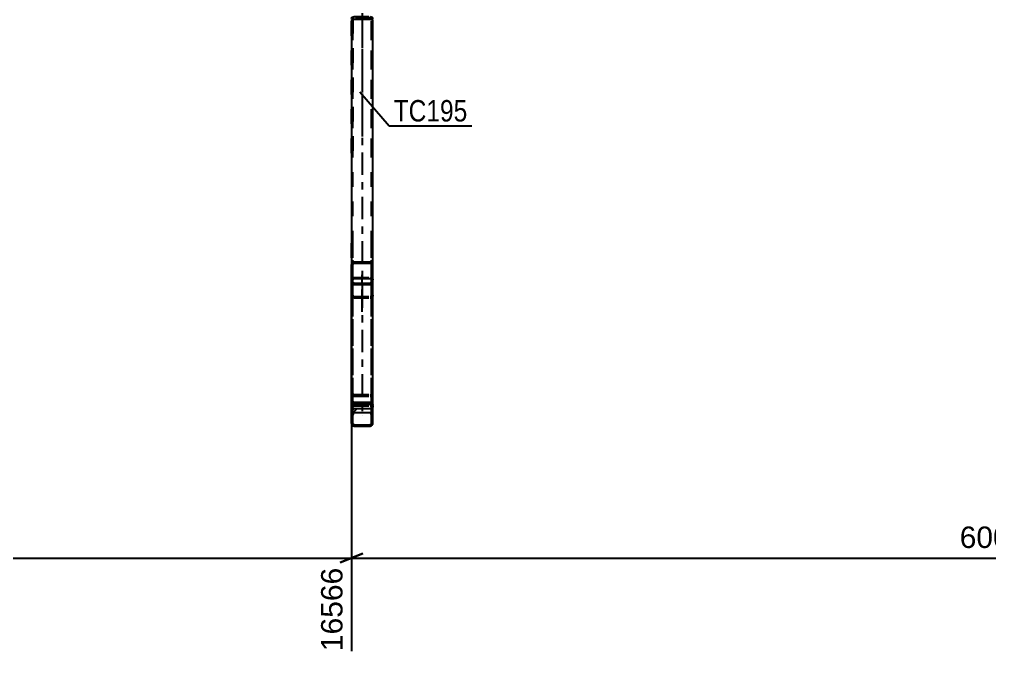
# Model space of a CAD drawing. Header units: millimetres. Extents: x -2250 to 594, y 0 to 1057.
# Drawn here: x -747.1 to -617.5, y 765.4 to 850.4 of the extents above; entities that cross this region are included whole.
import ezdxf

# ---------------------------------------------------------------- set-up
doc = ezdxf.new("R2010")
doc.units = ezdxf.units.MM
doc.linetypes.add('DXK_LINE_DOT2', pattern=[3.9198, 1.9599, -1.9599])
doc.linetypes.add('DXK_LINE_DOT3', pattern=[5.9187, 2.979, -0.9799, 0.9799, -0.9799])
doc.styles.add('Arial', font='ARIAL.TTF', dxfattribs={"height": 0.2})
doc.styles.add('Arial Narrow', font='ARIALN.TTF', dxfattribs={"height": 0.2})

# ---------------------------------------------------------------- blocks, each defined once
blk = doc.blocks.new('Part-761553754-4388 - 4377')
at = {"linetype": 'Continuous'}
h = blk.add_hatch(dxfattribs=at)
h.set_pattern_fill('', scale=0.7, style=0, pattern_type=0)
h.set_pattern_definition([(45, (-700.0663, 814.9956), (-1.5715, 1.5715), [])])
h.paths.add_polyline_path([(-700.2, 814.97), (-700.07, 815), (-699.96, 815.07), (-699.88, 815.19), (-699.85, 815.33), (-699.85, 817.63), (-699.88, 817.77), (-699.96, 817.88), (-700.07, 817.96), (-700.2, 817.99), (-702.37, 817.99), (-702.5, 817.96), (-702.61, 817.88), (-702.69, 817.77), (-702.71, 817.63), (-702.71, 815.33), (-702.69, 815.19), (-702.61, 815.07), (-702.5, 815), (-702.37, 814.97)])
h.paths.add_polyline_path([(-702.43, 815.16), (-702.49, 815.2), (-702.53, 815.26), (-702.54, 815.33), (-702.54, 817.63), (-702.53, 817.7), (-702.49, 817.76), (-702.43, 817.79), (-702.37, 817.81), (-700.2, 817.81), (-700.13, 817.79), (-700.08, 817.76), (-700.04, 817.7), (-700.03, 817.63), (-700.03, 815.33), (-700.04, 815.26), (-700.08, 815.2), (-700.13, 815.16), (-700.2, 815.15), (-702.37, 815.15)])
at = {"color": 2, "linetype": 'Continuous'}
for p, q in [((-702.37, 817.99), (-702.5, 817.96)), ((-702.37, 817.99), (-700.2, 817.99)), ((-700.07, 817.96), (-700.2, 817.99)), ((-702.69, 817.77), (-702.71, 817.63)), ((-702.71, 815.33), (-702.71, 817.63)), ((-702.54, 817.63), (-702.53, 817.7)), ((-702.54, 815.33), (-702.54, 817.63)), ((-702.53, 817.7), (-702.49, 817.76)), ((-702.49, 817.76), (-702.43, 817.79)), ((-702.43, 817.79), (-702.37, 817.81)), ((-702.37, 817.81), (-700.2, 817.81)), ((-700.2, 817.81), (-700.13, 817.79)), ((-700.13, 817.79), (-700.08, 817.76)), ((-700.08, 817.76), (-700.04, 817.7)), ((-700.04, 817.7), (-700.03, 817.63)), ((-700.03, 815.33), (-700.03, 817.63)), ((-699.85, 817.63), (-699.88, 817.77)), ((-699.85, 815.33), (-699.85, 817.63)), ((-702.53, 815.65), (-702.54, 815.59)), ((-702.49, 815.71), (-702.53, 815.65)), ((-702.43, 815.74), (-702.49, 815.71)), ((-702.37, 815.75), (-702.43, 815.74)), ((-700.2, 815.75), (-702.37, 815.75)), ((-700.13, 815.74), (-700.2, 815.75)), ((-700.08, 815.71), (-700.13, 815.74)), ((-700.04, 815.65), (-700.08, 815.71)), ((-700.03, 815.59), (-700.04, 815.65)), ((-702.71, 813.54), (-702.71, 815.33)), ((-702.71, 815.33), (-702.69, 815.19)), ((-702.53, 815.26), (-702.54, 815.33)), ((-702.49, 815.2), (-702.53, 815.26)), ((-702.5, 815), (-702.37, 814.97)), ((-702.43, 815.16), (-702.49, 815.2)), ((-702.37, 815.15), (-702.43, 815.16)), ((-702.37, 815.15), (-700.2, 815.15)), ((-702.37, 814.97), (-700.2, 814.97)), ((-700.13, 815.16), (-700.2, 815.15)), ((-700.2, 814.97), (-700.07, 815)), ((-700.08, 815.2), (-700.13, 815.16)), ((-700.04, 815.26), (-700.08, 815.2)), ((-700.03, 815.33), (-700.04, 815.26)), ((-699.88, 815.19), (-699.85, 815.33)), ((-699.85, 813.54), (-699.85, 815.33)), ((-702.69, 813.41), (-702.71, 813.54)), ((-702.61, 813.31), (-702.69, 813.41)), ((-702.5, 813.24), (-702.61, 813.31)), ((-702.38, 813.21), (-702.5, 813.24)), ((-700.19, 813.21), (-700.07, 813.24)), ((-699.96, 813.31), (-700.07, 813.24)), ((-699.88, 813.41), (-699.96, 813.31)), ((-699.85, 813.54), (-699.88, 813.41))]:
    blk.add_line(p, q, dxfattribs=at)
at = {"color": 7, "linetype": 'DXK_LINE_DOT2'}
for p, q in [((-702.71, 815.33), (-702.71, 817.63)), ((-702.54, 813.54), (-702.54, 817.63)), ((-700.03, 813.54), (-700.03, 817.63)), ((-699.85, 815.33), (-699.85, 817.63)), ((-702.71, 815.59), (-702.69, 815.71)), ((-702.69, 815.71), (-702.61, 815.82)), ((-702.61, 815.82), (-702.5, 815.89)), ((-702.5, 815.89), (-702.37, 815.91)), ((-702.37, 815.91), (-700.2, 815.91)), ((-702.37, 815.75), (-702.37, 815.75)), ((-700.2, 815.91), (-700.07, 815.89)), ((-700.2, 815.75), (-700.2, 815.75)), ((-700.07, 815.89), (-699.96, 815.82)), ((-699.96, 815.82), (-699.88, 815.71)), ((-699.88, 815.71), (-699.85, 815.59)), ((-702.54, 813.54), (-702.53, 813.48)), ((-702.53, 813.48), (-702.49, 813.42)), ((-702.49, 813.42), (-702.43, 813.39)), ((-702.43, 813.39), (-702.37, 813.38)), ((-702.37, 813.21), (-702.38, 813.21)), ((-702.37, 813.38), (-700.2, 813.38)), ((-702.37, 813.21), (-700.2, 813.21)), ((-700.2, 813.38), (-700.13, 813.39)), ((-700.2, 813.21), (-700.19, 813.21)), ((-700.13, 813.39), (-700.08, 813.42)), ((-700.08, 813.42), (-700.04, 813.48)), ((-700.04, 813.48), (-700.03, 813.54))]:
    blk.add_line(p, q, dxfattribs=at)
at = {"color": 7, "linetype": 'DXK_LINE_DOT3'}
blk.add_line((-701.28, 811.31), (-701.28, 816.48), dxfattribs=at)
at = {"color": 2, "linetype": 'Continuous'}
for centre, start, end in [((-702.36, 817.64), 114.1333, 159.07), ((-700.21, 817.64), 20.93, 65.8667), ((-702.36, 815.32), 200.93, 245.8667), ((-700.21, 815.32), 294.1333, 339.07)]:
    blk.add_arc(centre, 0.353, start, end, dxfattribs=at)
blk = doc.blocks.new('Part-761553754-4472 - 4377')
at = {"linetype": 'Continuous'}
h = blk.add_hatch(dxfattribs=at)
h.set_pattern_fill('', scale=0.7, style=0, pattern_type=0)
h.set_pattern_definition([(45, (-700.0664, 796.1095), (-1.5715, 1.5715), [])])
h.paths.add_polyline_path([(-700.2, 796.08), (-700.07, 796.11), (-699.96, 796.18), (-699.88, 796.3), (-699.85, 796.43), (-699.85, 796.65), (-700.03, 796.65), (-700.03, 796.43), (-700.04, 796.36), (-700.08, 796.31), (-700.13, 796.27), (-700.2, 796.25), (-702.37, 796.25), (-702.43, 796.27), (-702.49, 796.31), (-702.53, 796.36), (-702.54, 796.43), (-702.54, 796.65), (-702.71, 796.65), (-702.71, 796.43), (-702.69, 796.3), (-702.61, 796.18), (-702.5, 796.11), (-702.37, 796.08)])
at = {"color": 7, "linetype": 'DXK_LINE_DOT2'}
for p, q in [((-702.69, 798.73), (-702.71, 798.6)), ((-702.71, 796.65), (-702.71, 798.6)), ((-702.61, 798.84), (-702.69, 798.73)), ((-702.5, 798.91), (-702.61, 798.84)), ((-702.54, 798.6), (-702.53, 798.66)), ((-702.54, 796.65), (-702.54, 798.6)), ((-702.53, 798.66), (-702.49, 798.72)), ((-702.37, 798.94), (-702.5, 798.91)), ((-702.49, 798.72), (-702.43, 798.76)), ((-702.43, 798.76), (-702.37, 798.77)), ((-702.37, 798.94), (-700.2, 798.94)), ((-702.37, 798.77), (-700.2, 798.77)), ((-700.07, 798.91), (-700.2, 798.94)), ((-700.2, 798.77), (-700.13, 798.76)), ((-700.13, 798.76), (-700.08, 798.72)), ((-700.08, 798.72), (-700.04, 798.66)), ((-699.96, 798.84), (-700.07, 798.91)), ((-700.04, 798.66), (-700.03, 798.6)), ((-700.03, 796.65), (-700.03, 798.6)), ((-699.88, 798.73), (-699.96, 798.84)), ((-699.85, 798.6), (-699.88, 798.73)), ((-699.85, 796.65), (-699.85, 798.6))]:
    blk.add_line(p, q, dxfattribs=at)
at = {"color": 7, "linetype": 'DXK_LINE_DOT3'}
blk.add_line((-701.28, 797.51), (-701.28, 797.51), dxfattribs=at)
at = {"color": 2, "linetype": 'Continuous'}
for p, q in [((-702.71, 796.43), (-702.71, 796.65)), ((-702.71, 796.65), (-702.54, 796.65)), ((-702.71, 796.43), (-702.69, 796.3)), ((-702.54, 796.43), (-702.54, 796.65)), ((-702.53, 796.36), (-702.54, 796.43)), ((-702.49, 796.31), (-702.53, 796.36)), ((-702.5, 796.11), (-702.37, 796.08)), ((-702.43, 796.27), (-702.49, 796.31)), ((-702.37, 796.25), (-702.43, 796.27)), ((-702.37, 796.25), (-700.2, 796.25)), ((-702.37, 796.08), (-700.2, 796.08)), ((-700.13, 796.27), (-700.2, 796.25)), ((-700.2, 796.08), (-700.07, 796.11)), ((-700.08, 796.31), (-700.13, 796.27)), ((-700.04, 796.36), (-700.08, 796.31)), ((-700.03, 796.43), (-700.04, 796.36)), ((-700.03, 796.43), (-700.03, 796.65)), ((-700.03, 796.65), (-699.85, 796.65)), ((-699.88, 796.3), (-699.85, 796.43)), ((-699.85, 796.43), (-699.85, 796.65))]:
    blk.add_line(p, q, dxfattribs=at)
for centre, start, end in [((-702.37, 796.43), 202.5, 247.5), ((-700.2, 796.43), 292.5, 337.5)]:
    blk.add_arc(centre, 0.343, start, end, dxfattribs=at)
blk = doc.blocks.new('Part-761553754-4411 - 4377')
at = {"color": 7, "linetype": 'DXK_LINE_DOT2'}
for p, q in [((-702.71, 798.94), (-702.71, 820.93)), ((-702.54, 798.94), (-702.54, 820.93)), ((-700.03, 798.94), (-700.03, 820.93)), ((-699.85, 798.94), (-699.85, 820.93)), ((-702.69, 800.01), (-702.71, 799.84)), ((-702.61, 800.16), (-702.69, 800.01)), ((-702.5, 800.26), (-702.61, 800.16)), ((-702.54, 799.84), (-702.53, 799.93)), ((-702.53, 799.93), (-702.49, 800)), ((-702.37, 800.3), (-702.5, 800.26)), ((-702.49, 800), (-702.43, 800.05)), ((-702.43, 800.05), (-702.37, 800.07)), ((-702.37, 800.3), (-700.2, 800.3)), ((-702.37, 800.07), (-700.2, 800.07)), ((-700.07, 800.26), (-700.2, 800.3)), ((-700.2, 800.07), (-700.13, 800.05)), ((-700.13, 800.05), (-700.08, 800)), ((-700.08, 800), (-700.04, 799.93)), ((-699.96, 800.16), (-700.07, 800.26)), ((-700.04, 799.93), (-700.03, 799.84)), ((-699.88, 800.01), (-699.96, 800.16)), ((-699.85, 799.84), (-699.88, 800.01)), ((-699.85, 798.94), (-702.71, 798.94))]:
    blk.add_line(p, q, dxfattribs=at)
blk = doc.blocks.new('Part-761553754-4500 - 4377')
at = {"linetype": 'Continuous'}
h = blk.add_hatch(dxfattribs=at)
h.set_pattern_fill('', scale=0.7, style=0, pattern_type=0)
h.set_pattern_definition([(45, (-699.8547, 798.8935), (-1.5715, 1.5715), [])])
h.paths.add_polyline_path([(-699.85, 798.39), (-699.85, 798.89), (-699.88, 799.03), (-699.96, 799.15), (-700.07, 799.23), (-700.2, 799.26), (-702.37, 799.26), (-702.5, 799.23), (-702.61, 799.15), (-702.69, 799.03), (-702.71, 798.89), (-702.71, 798.39), (-702.54, 798.39), (-702.54, 798.89), (-702.53, 798.96), (-702.49, 799.02), (-702.43, 799.06), (-702.37, 799.07), (-700.2, 799.07), (-700.13, 799.06), (-700.08, 799.02), (-700.04, 798.96), (-700.03, 798.89), (-700.03, 798.39)])
at = {"color": 2, "linetype": 'Continuous'}
for p, q in [((-702.69, 799.03), (-702.71, 798.89)), ((-702.71, 798.89), (-702.71, 798.39)), ((-702.54, 798.89), (-702.53, 798.96)), ((-702.53, 798.9), (-702.54, 798.84)), ((-702.54, 798.39), (-702.54, 798.89)), ((-702.53, 798.96), (-702.49, 799.02)), ((-702.49, 798.96), (-702.53, 798.9)), ((-702.37, 799.26), (-702.5, 799.23)), ((-702.49, 799.02), (-702.43, 799.06)), ((-702.43, 798.99), (-702.49, 798.96)), ((-702.43, 799.06), (-702.37, 799.07)), ((-702.39, 799), (-702.43, 798.99)), ((-702.37, 799.26), (-700.2, 799.26)), ((-702.37, 799.07), (-700.2, 799.07)), ((-700.07, 799.23), (-700.2, 799.26)), ((-700.2, 799.07), (-700.13, 799.06)), ((-700.18, 799), (-700.13, 798.99)), ((-700.13, 799.06), (-700.08, 799.02)), ((-700.08, 798.96), (-700.13, 798.99)), ((-700.08, 799.02), (-700.04, 798.96)), ((-700.04, 798.9), (-700.08, 798.96)), ((-700.04, 798.96), (-700.03, 798.89)), ((-700.03, 798.84), (-700.04, 798.9)), ((-700.03, 798.39), (-700.03, 798.89)), ((-699.85, 798.89), (-699.88, 799.03)), ((-699.85, 798.39), (-699.85, 798.89)), ((-702.71, 798.39), (-702.54, 798.39)), ((-700.03, 798.39), (-699.85, 798.39))]:
    blk.add_line(p, q, dxfattribs=at)
at = {"color": 7, "linetype": 'DXK_LINE_DOT2'}
for p, q in [((-702.71, 798.84), (-702.69, 798.96)), ((-702.71, 798.39), (-702.71, 798.89)), ((-702.69, 798.96), (-702.61, 799.07)), ((-702.61, 799.07), (-702.5, 799.14)), ((-702.54, 798.39), (-702.54, 798.89)), ((-702.5, 799.14), (-702.37, 799.16)), ((-702.37, 799), (-702.39, 799)), ((-702.37, 799.16), (-700.2, 799.16)), ((-702.37, 799), (-700.2, 799)), ((-700.2, 799.16), (-700.07, 799.14)), ((-700.2, 799), (-700.18, 799)), ((-700.07, 799.14), (-699.96, 799.07)), ((-700.03, 798.39), (-700.03, 798.89)), ((-699.96, 799.07), (-699.88, 798.96)), ((-699.88, 798.96), (-699.85, 798.84)), ((-699.85, 798.39), (-699.85, 798.89))]:
    blk.add_line(p, q, dxfattribs=at)
at = {"color": 2, "linetype": 'Continuous'}
for centre, start, end in [((-702.36, 798.91), 114.1333, 159.07), ((-700.21, 798.91), 20.93, 65.8667)]:
    blk.add_arc(centre, 0.353, start, end, dxfattribs=at)
blk = doc.blocks.new('Part-761553754-4516 - 4377')
at = {"linetype": 'Continuous'}
h = blk.add_hatch(dxfattribs=at)
h.set_pattern_fill('', scale=0.7, style=0, pattern_type=0)
h.set_pattern_definition([(45, (-699.8548, 797.3536), (-1.5715, 1.5715), [])])
h.paths.add_polyline_path([(-699.85, 796.65), (-699.85, 797.35), (-699.88, 797.76), (-699.96, 798.1), (-700.07, 798.33), (-700.2, 798.41), (-702.37, 798.41), (-702.5, 798.33), (-702.61, 798.1), (-702.69, 797.76), (-702.71, 797.35), (-702.71, 796.65), (-702.54, 796.65), (-702.54, 797.35), (-702.53, 797.56), (-702.49, 797.73), (-702.43, 797.84), (-702.37, 797.88), (-700.2, 797.88), (-700.13, 797.84), (-700.08, 797.73), (-700.04, 797.56), (-700.03, 797.35), (-700.03, 796.65)])
at = {"color": 2, "linetype": 'Continuous'}
for p, q in [((-700.2, 850.37), (-702.71, 850.37)), ((-702.71, 850.37), (-702.71, 817.63)), ((-699.85, 850.37), (-700.2, 850.37)), ((-699.85, 817.63), (-699.85, 850.37)), ((-702.71, 798.89), (-702.71, 813.54)), ((-699.85, 798.89), (-699.85, 813.54)), ((-702.71, 797.35), (-702.71, 798.39)), ((-702.69, 797.76), (-702.71, 797.35)), ((-702.71, 796.65), (-702.71, 797.35)), ((-702.54, 797.35), (-702.53, 797.56)), ((-702.54, 796.65), (-702.54, 797.35)), ((-702.37, 798.41), (-702.5, 798.33)), ((-702.43, 797.84), (-702.37, 797.88)), ((-702.37, 798.41), (-700.2, 798.41)), ((-702.37, 797.88), (-700.2, 797.88)), ((-700.07, 798.33), (-700.2, 798.41)), ((-700.2, 797.88), (-700.13, 797.84)), ((-700.04, 797.56), (-700.03, 797.35)), ((-700.03, 796.65), (-700.03, 797.35)), ((-699.85, 797.35), (-699.88, 797.76)), ((-699.85, 797.35), (-699.85, 798.39)), ((-699.85, 796.65), (-699.85, 797.35)), ((-702.71, 796.65), (-702.54, 796.65)), ((-700.03, 796.65), (-699.85, 796.65))]:
    blk.add_line(p, q, dxfattribs=at)
at = {"color": 7, "linetype": 'DXK_LINE_DOT2'}
for p, q in [((-702.54, 796.65), (-702.54, 850.37)), ((-700.13, 850.37), (-700.08, 850.37)), ((-700.08, 850.37), (-700.07, 850.37)), ((-700.07, 850.37), (-700.04, 850.37)), ((-700.04, 850.37), (-700.03, 850.37)), ((-700.03, 796.65), (-700.03, 850.37)), ((-702.71, 813.54), (-702.71, 817.63)), ((-699.85, 813.54), (-699.85, 817.63)), ((-702.71, 798.39), (-702.71, 798.89)), ((-702.71, 798.6), (-702.69, 798.73)), ((-702.69, 798.73), (-702.61, 798.84)), ((-702.61, 798.84), (-702.5, 798.91)), ((-702.53, 798.66), (-702.54, 798.6)), ((-702.49, 798.72), (-702.53, 798.66)), ((-702.5, 798.91), (-702.37, 798.94)), ((-702.43, 798.76), (-702.49, 798.72)), ((-702.37, 798.77), (-702.43, 798.76)), ((-702.37, 798.94), (-700.2, 798.94)), ((-702.37, 798.77), (-700.2, 798.77)), ((-700.2, 798.94), (-700.07, 798.91)), ((-700.13, 798.76), (-700.2, 798.77)), ((-700.08, 798.72), (-700.13, 798.76)), ((-700.04, 798.66), (-700.08, 798.72)), ((-700.07, 798.91), (-699.96, 798.84)), ((-700.03, 798.6), (-700.04, 798.66)), ((-699.96, 798.84), (-699.88, 798.73)), ((-699.88, 798.73), (-699.85, 798.6)), ((-699.85, 798.39), (-699.85, 798.89)), ((-702.71, 796.65), (-702.71, 797.35)), ((-699.85, 796.65), (-699.85, 797.35))]:
    blk.add_line(p, q, dxfattribs=at)
at = {"color": 7, "linetype": 'DXK_LINE_DOT3'}
blk.add_line((-701.28, 850.37), (-701.28, 797.51), dxfattribs=at)
at = {"color": 2, "linetype": 'Continuous'}
for centre, radius, start, end in [((-701.42, 797.66), 1.26, 148.2581, 175.6703), ((-701.9, 797.51), 0.632, 148.2581, 175.6703), ((-700.67, 797.51), 0.632, 4.3297, 31.7419), ((-701.14, 797.66), 1.26, 4.3297, 31.7419)]:
    blk.add_arc(centre, radius, start, end, dxfattribs=at)
blk = doc.blocks.new('Part-761553754-4587 - 4377')
at = {"color": 7, "linetype": 'DXK_LINE_DOT3'}
blk.add_line((-701.28, 857.41), (-701.28, 833.84), dxfattribs=at)
at = {"color": 7, "linetype": 'DXK_LINE_DOT2'}
for p, q in [((-702.71, 850.47), (-702.69, 850.54)), ((-702.71, 832.5), (-702.71, 850.47)), ((-699.85, 850.37), (-702.71, 850.37)), ((-702.69, 850.56), (-702.61, 850.65)), ((-702.69, 850.54), (-702.69, 850.56)), ((-702.61, 850.65), (-702.5, 850.71)), ((-702.53, 850.51), (-702.54, 850.47)), ((-702.54, 850.47), (-702.54, 832.5)), ((-702.5, 850.54), (-702.53, 850.51)), ((-702.5, 850.71), (-702.45, 850.72)), ((-702.49, 850.55), (-702.5, 850.54)), ((-702.43, 850.58), (-702.49, 850.55)), ((-702.45, 850.72), (-702.37, 850.74)), ((-702.37, 850.59), (-702.43, 850.58)), ((-702.37, 850.74), (-700.2, 850.74)), ((-700.2, 850.59), (-702.37, 850.59)), ((-700.2, 850.74), (-700.12, 850.72)), ((-700.13, 850.58), (-700.2, 850.59)), ((-700.08, 850.55), (-700.13, 850.58)), ((-700.12, 850.72), (-700.07, 850.71)), ((-700.06, 850.54), (-700.08, 850.55)), ((-700.07, 850.71), (-699.96, 850.65)), ((-700.04, 850.51), (-700.06, 850.54)), ((-700.03, 850.47), (-700.04, 850.51)), ((-700.03, 832.5), (-700.03, 850.47)), ((-699.88, 850.56), (-699.96, 850.65)), ((-699.88, 850.56), (-699.88, 850.54)), ((-699.88, 850.54), (-699.85, 850.47)), ((-699.85, 832.5), (-699.85, 850.47))]:
    blk.add_line(p, q, dxfattribs=at)
blk = doc.blocks.new('StraightDimension-761553754-5045 - 4377')
at = {"color": 7, "linetype": 'Continuous'}
for p, q in [((-702.71, 849.37), (-702.71, 766.03)), ((-704.21, 777.85), (-701.21, 779.05)), ((-874.14, 778.45), (-702.71, 778.45))]:
    blk.add_line(p, q, dxfattribs=at)
at = {"color": 0, "linetype": 'Continuous'}
blk.add_wipeout([(-703.31, 777.75), (-707.51, 777.75), (-707.51, 765.43), (-703.31, 765.43)], dxfattribs=at)
at = {"color": 3, "linetype": 'Continuous', "style": 'Arial'}
blk.add_text('16566', height=2.865, rotation=90.0002, dxfattribs=at).set_placement((-703.91, 766.03))
blk = doc.blocks.new('StraightDimension-761553754-5053 - 4377')
at = {"color": 7, "linetype": 'Continuous'}
for p, q in [((-702.71, 849.37), (-702.71, 766.03)), ((-701.21, 779.05), (-704.21, 777.85)), ((-702.71, 778.45), (-531.28, 778.45))]:
    blk.add_line(p, q, dxfattribs=at)
at = {"color": 0}
blk.add_wipeout([(-611.95, 779.2), (-611.95, 783.4), (-622.05, 783.4), (-622.05, 779.2)], dxfattribs=at)
at = {"color": 3, "style": 'Arial'}
blk.add_text('6000', height=2.865, dxfattribs=at).set_placement((-621.45, 779.8))
blk = doc.blocks.new('Mark-761553754-4512 - 4377')
at = {"color": 0}
blk.add_wipeout([(-687.21, 836.74), (-687.21, 839.74), (-697.08, 839.74), (-697.08, 836.74)], dxfattribs=at)
blk.add_wipeout([(-687.21, 836.74), (-687.21, 839.74), (-697.08, 839.74), (-697.08, 836.74)], dxfattribs=at)
at = {"color": 30, "linetype": 'Continuous'}
for p, q in [((-701.61, 840.69), (-697.68, 836.14)), ((-697.68, 836.14), (-686.61, 836.14))]:
    blk.add_line(p, q, dxfattribs=at)
at = {"color": 3, "style": 'Arial Narrow'}
blk.add_text('TC195', height=2.863, dxfattribs=at).set_placement((-697.08, 836.74))

msp = doc.modelspace()

# ---------------------------------------------------------------- block references
for name in ['Part-761553754-4587 - 4377', 'Part-761553754-4516 - 4377', 'Part-761553754-4411 - 4377', 'Part-761553754-4388 - 4377', 'Part-761553754-4500 - 4377', 'Part-761553754-4472 - 4377']:
    msp.add_blockref(name, (0, 0))

# ---------------------------------------------------------------- next in the draw order: block references
msp.add_blockref('StraightDimension-761553754-5045 - 4377', (0, 0))

# ---------------------------------------------------------------- next in the draw order: block references
msp.add_blockref('StraightDimension-761553754-5053 - 4377', (0, 0))

# ---------------------------------------------------------------- next in the draw order: block references
msp.add_blockref('Mark-761553754-4512 - 4377', (0, 0))

doc.saveas('drawing.dxf')
